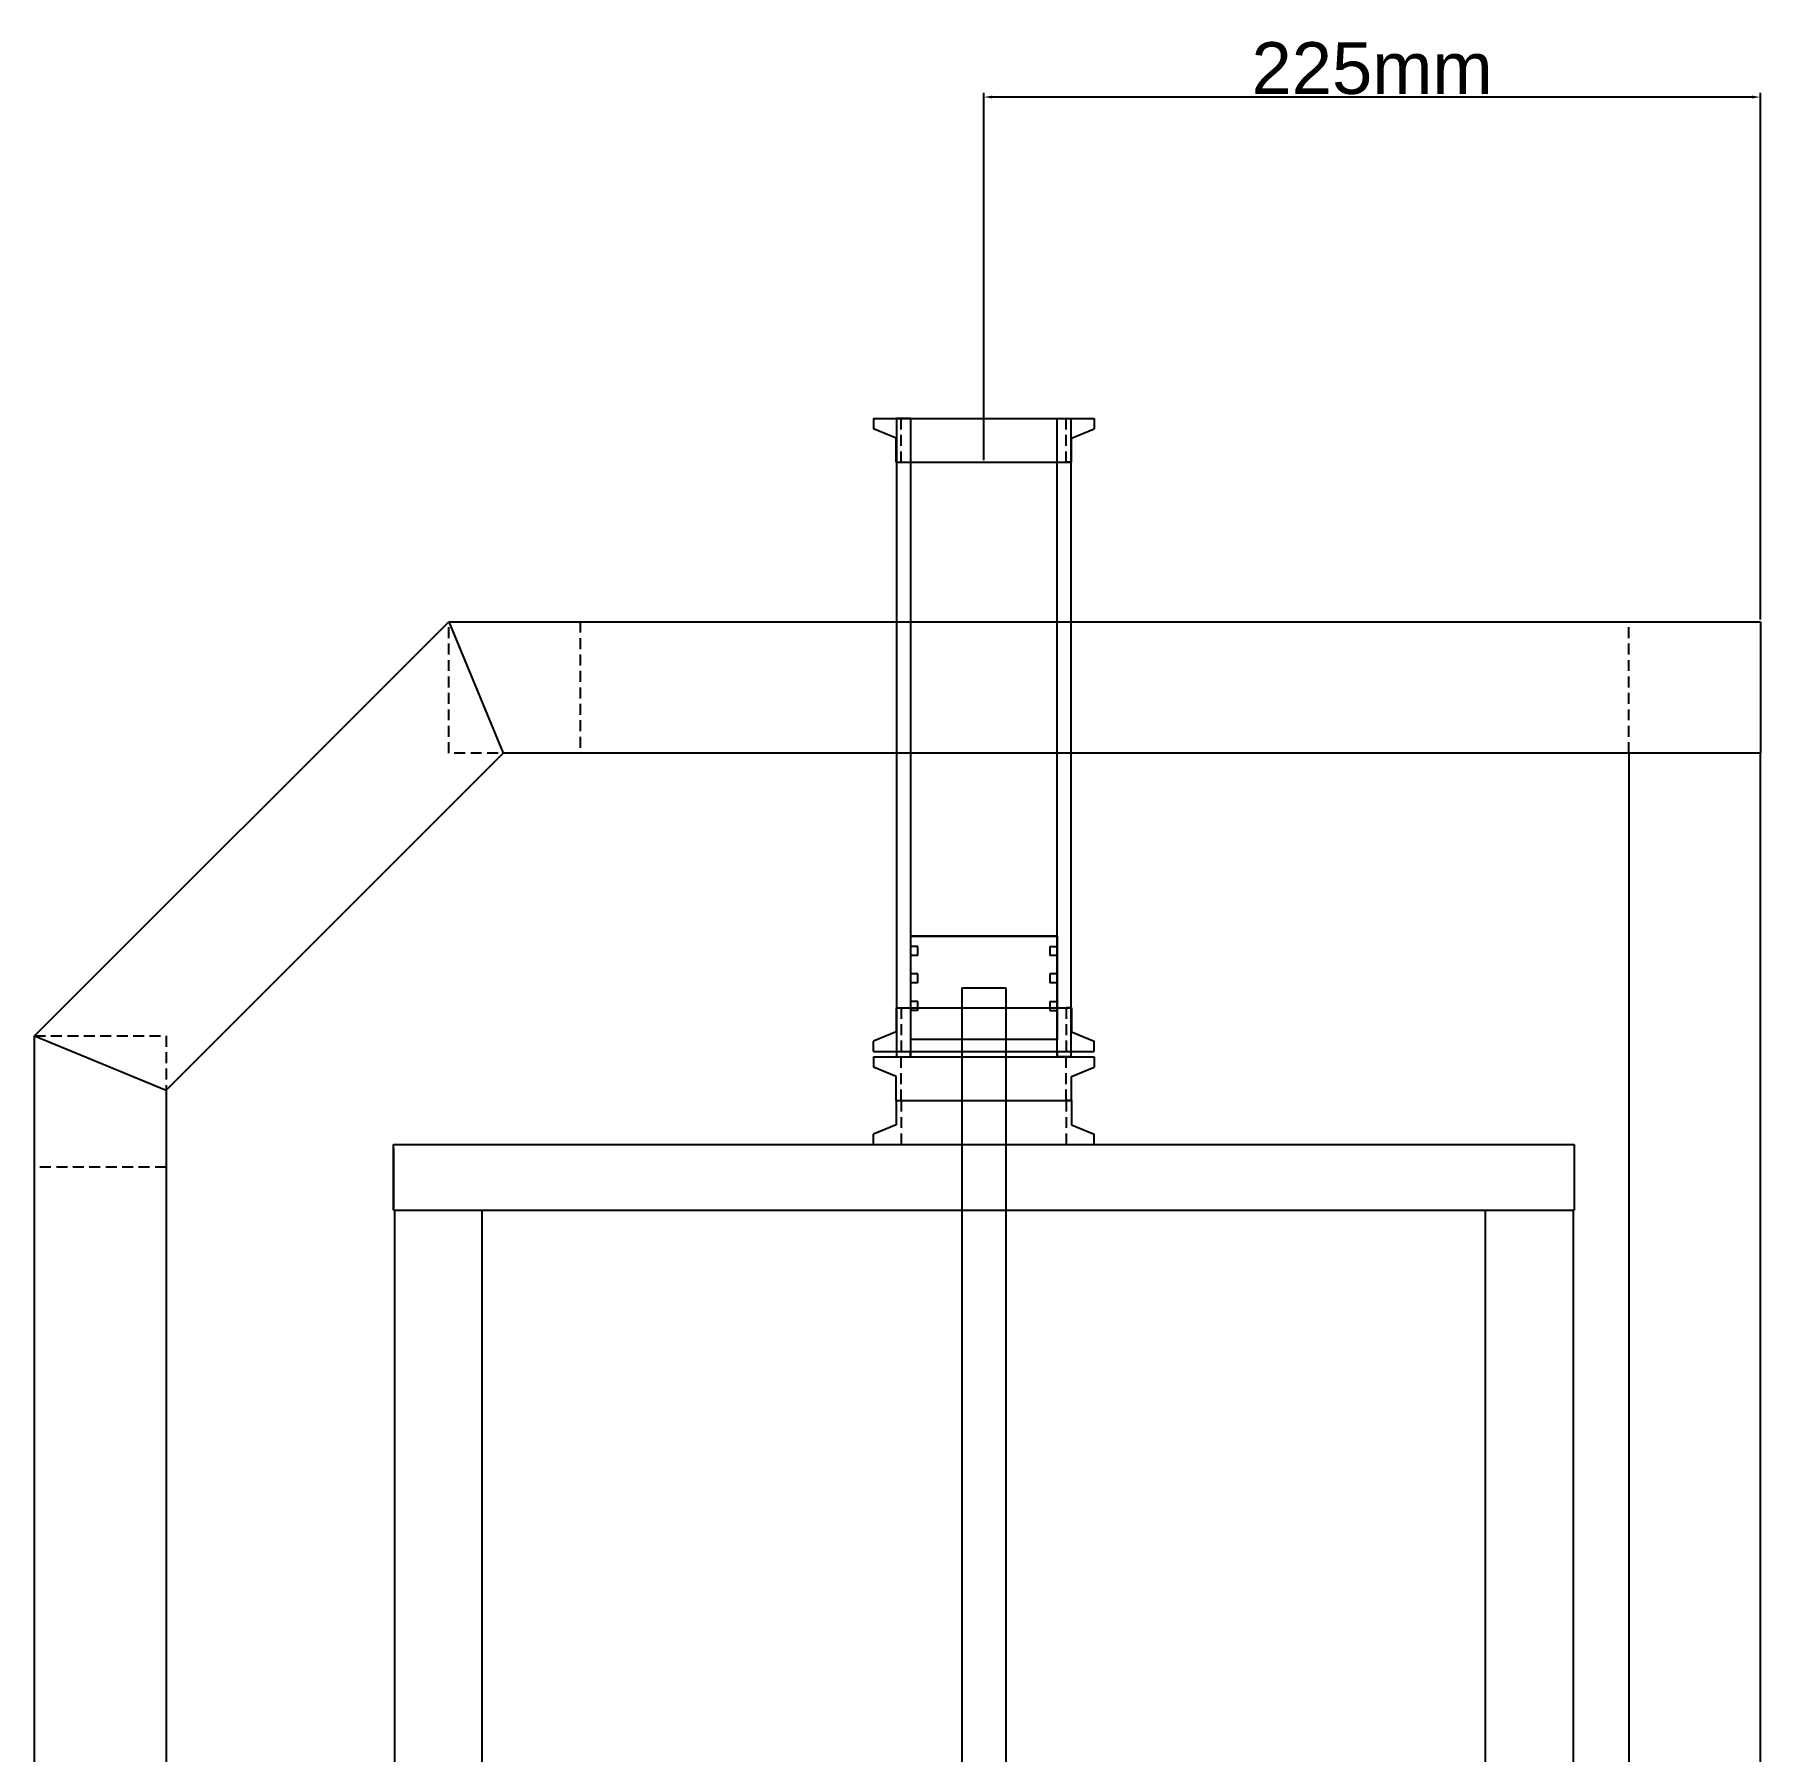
# Model space of a CAD drawing. Header units: centimetres. Extents: x -4347 to 28631, y 41590 to 109107.
# Drawn here: x 14994 to 15494, y 50959 to 51457 of the extents above; entities that cross this region are included whole.
import ezdxf

# ---------------------------------------------------------------- set-up
doc = ezdxf.new("R2010")
doc.units = ezdxf.units.CM
doc.header["$LTSCALE"] = 0.5
doc.linetypes.add('DASHED2', pattern=[9.525, 6.35, -3.175])
doc.styles.get("Standard").update_dxf_attribs({"font": 'arial.ttf'})
doc.dimstyles.new('ISO-25', dxfattribs={"dimtxt": 15, "dimasz": 2.5, "dimexe": 1.25, "dimexo": 0.625, "dimtad": 1, "dimtxsty": 'Standard', "dimcen": 2.5, "dimclrd": 1, "dimclre": 1, "dimadec": 0, "dimazin": 0, "dimtfac": 1, "dimtmove": 0, "dimatfit": 3, "dimfxl": 1, "dimarcsym": 0})

# ---------------------------------------------------------------- blocks, each defined once
blk = doc.blocks.new('*D357')
at = {"color": 1, "lineweight": -2, "transparency": 16777216}
for p, q in [((15268.98, 51333.62), (15268.98, 51440.1)), ((15493.98, 51287.42), (15493.98, 51440.1)), ((15491.48, 51438.85), (15271.48, 51438.85))]:
    blk.add_line(p, q, dxfattribs=at)
at = {"color": 1, "transparency": 16777216}
for points in [[(15271.48, 51439.27), (15271.48, 51438.44), (15268.98, 51438.85)], [(15491.48, 51439.27), (15491.48, 51438.44), (15493.98, 51438.85)]]:
    blk.add_solid(points, dxfattribs=at)
at = {"layer": 'Defpoints', "color": 0, "transparency": 16777216}
for p in [(15268.98, 51438.85), (15268.98, 51332.99), (15493.98, 51286.79)]:
    blk.add_point(p, dxfattribs=at)
at = {"color": 0, "transparency": 16777216, "insert": (15381.48, 51447.14), "char_height": 15, "attachment_point": 5}
blk.add_mtext('225mm', dxfattribs=at)

msp = doc.modelspace()

# ---------------------------------------------------------------- linework, layer by layer
for p, q in [((15236.982, 51345.694), (15300.982, 51345.694)), ((15236.982, 51345.694), (15236.982, 51342.694)), ((15247.732, 51345.694), (15243.732, 51345.694)), ((15243.732, 51345.694), (15243.732, 51160.694)), ((15243.732, 51345.694), (15243.732, 51313.694)), ((15243.732, 51345.694), (15243.732, 51313.694)), ((15243.732, 51345.694), (15294.232, 51345.694)), ((15243.732, 51345.694), (15294.232, 51345.694)), ((15247.732, 51345.694), (15247.732, 51160.694)), ((15290.232, 51160.694), (15290.232, 51345.694)), ((15290.232, 51345.694), (15294.232, 51345.694)), ((15294.232, 51345.694), (15294.232, 51160.694)), ((15300.982, 51345.694), (15300.982, 51342.694)), ((15243.582, 51339.994), (15236.982, 51342.694)), ((15294.382, 51339.994), (15300.982, 51342.694)), ((15243.582, 51332.994), (15243.582, 51339.994)), ((15294.382, 51332.994), (15294.382, 51339.994)), ((15243.582, 51332.994), (15245.082, 51332.994)), ((15243.582, 51332.994), (15294.382, 51332.994)), ((15294.382, 51332.994), (15292.882, 51332.994)), ((14993.982, 51166.794), (15113.982, 51286.794)), ((15113.982, 51286.794), (15493.982, 51286.794)), ((15113.982, 51286.794), (15129.764, 51248.694)), ((15493.982, 51286.794), (15493.982, 51248.694)), ((15032.082, 51151.013), (15129.764, 51248.694)), ((15493.982, 51248.694), (15129.764, 51248.694)), ((15493.982, 51248.694), (15455.882, 51248.694)), ((15455.882, 51248.694), (15455.882, 50086.794)), ((15493.982, 50086.794), (15493.982, 51248.694)), ((15290.232, 51195.694), (15247.732, 51195.694)), ((15247.732, 51195.694), (15290.232, 51195.694)), ((15247.732, 51195.694), (15247.732, 51165.694)), ((15256.032, 51195.694), (15281.932, 51195.694)), ((15258.132, 51195.694), (15279.832, 51195.694)), ((15290.232, 51195.694), (15290.232, 51165.694)), ((15249.832, 51192.694), (15247.732, 51192.694)), ((15249.832, 51190.094), (15247.732, 51190.094)), ((15249.832, 51190.094), (15249.832, 51192.694)), ((15288.132, 51192.694), (15288.132, 51190.094)), ((15288.132, 51192.694), (15290.232, 51192.694)), ((15290.232, 51190.094), (15288.132, 51190.094)), ((15249.832, 51184.694), (15247.732, 51184.694)), ((15249.832, 51182.094), (15247.732, 51182.094)), ((15249.832, 51182.094), (15249.832, 51184.694)), ((15262.632, 51180.694), (15275.332, 51180.694)), ((15262.632, 51180.694), (15262.632, 50906.694)), ((15275.332, 51180.694), (15275.332, 50906.694)), ((15288.132, 51184.694), (15288.132, 51182.094)), ((15290.232, 51184.694), (15288.132, 51184.694)), ((15290.232, 51182.094), (15288.132, 51182.094)), ((15249.832, 51176.694), (15247.732, 51176.694)), ((15249.832, 51174.094), (15249.832, 51176.694)), ((15288.132, 51176.694), (15288.132, 51174.094)), ((15288.132, 51176.694), (15290.232, 51176.694)), ((15243.582, 51174.894), (15245.082, 51174.894)), ((15243.582, 51174.894), (15294.382, 51174.894)), ((15243.582, 51174.894), (15243.582, 51167.894)), ((15243.582, 51174.894), (15245.082, 51174.894)), ((15243.582, 51174.894), (15294.382, 51174.894)), ((15249.832, 51174.094), (15247.732, 51174.094)), ((15288.132, 51174.094), (15290.232, 51174.094)), ((15294.382, 51174.894), (15292.882, 51174.894)), ((15294.382, 51174.894), (15292.882, 51174.894)), ((15294.382, 51174.894), (15294.382, 51167.894)), ((14993.982, 50086.794), (14993.982, 51166.794)), ((14993.982, 51166.794), (15032.082, 51151.013)), ((15243.582, 51167.894), (15236.982, 51165.194)), ((15236.982, 51162.194), (15236.982, 51165.194)), ((15290.232, 51165.694), (15247.732, 51165.694)), ((15279.832, 51165.694), (15258.132, 51165.694)), ((15294.382, 51167.894), (15300.982, 51165.194)), ((15300.982, 51162.194), (15300.982, 51165.194)), ((15236.982, 51162.194), (15300.982, 51162.194)), ((15236.982, 51160.694), (15300.982, 51160.694)), ((15236.982, 51160.694), (15236.982, 51157.694)), ((15243.732, 51160.694), (15247.732, 51160.694)), ((15247.732, 51161.694), (15247.732, 51162.194)), ((15247.732, 51162.194), (15290.232, 51162.194)), ((15247.732, 51160.694), (15247.732, 51161.694)), ((15247.732, 51160.694), (15290.232, 51160.694)), ((15290.232, 51162.194), (15290.232, 51160.694)), ((15294.232, 51160.694), (15290.232, 51160.694)), ((15300.982, 51160.694), (15300.982, 51157.694)), ((15243.582, 51154.994), (15236.982, 51157.694)), ((15294.382, 51154.994), (15300.982, 51157.694)), ((15032.082, 51151.013), (15032.082, 50086.794)), ((15243.582, 51147.994), (15243.582, 51154.994)), ((15294.382, 51147.994), (15294.382, 51154.994)), ((15243.582, 51147.994), (15245.082, 51147.994)), ((15243.582, 51147.994), (15294.382, 51147.994)), ((15243.582, 51147.994), (15243.582, 51140.994)), ((15243.582, 51147.994), (15245.082, 51147.994)), ((15243.582, 51147.994), (15294.382, 51147.994)), ((15294.382, 51147.994), (15292.882, 51147.994)), ((15294.382, 51147.994), (15292.882, 51147.994)), ((15294.382, 51147.994), (15294.382, 51140.994)), ((15243.582, 51140.994), (15236.982, 51138.294)), ((15294.382, 51140.994), (15300.982, 51138.294)), ((15097.982, 51116.244), (15097.982, 51135.294)), ((15097.982, 51135.294), (15439.979, 51135.294)), ((15236.982, 51135.294), (15236.982, 51138.294)), ((15236.982, 51135.294), (15300.982, 51135.294)), ((15300.982, 51135.294), (15300.982, 51138.294)), ((15439.979, 51135.294), (15439.979, 51116.244)), ((15097.982, 51134.244), (15097.982, 51116.244)), ((15097.982, 51116.244), (15434.382, 51116.244)), ((15098.282, 51116.244), (15098.282, 50896.244)), ((15123.682, 50896.244), (15123.682, 51116.244)), ((15408.982, 51116.244), (15439.979, 51116.244)), ((15414.279, 50896.244), (15414.279, 51116.244)), ((15439.679, 51116.244), (15439.679, 50896.244))]:
    msp.add_line(p, q)
at = {"linetype": 'DASHED2'}
for p, q in [((15245.082, 51332.994), (15245.082, 51345.694)), ((15292.882, 51332.994), (15292.882, 51345.694)), ((15113.982, 51286.794), (15152.082, 51286.794)), ((15113.982, 51248.694), (15113.982, 51286.794)), ((15152.082, 51286.794), (15152.082, 51248.694)), ((15455.882, 51248.694), (15455.882, 51286.794)), ((15152.082, 51248.694), (15113.982, 51248.694)), ((15245.082, 51174.894), (15245.082, 51162.194)), ((15292.882, 51174.894), (15292.882, 51162.194)), ((14993.982, 51166.794), (15032.082, 51166.794)), ((14993.982, 51128.694), (14993.982, 51166.794)), ((15032.082, 51166.794), (15032.082, 51128.694)), ((15245.082, 51147.994), (15245.082, 51160.694)), ((15292.882, 51147.994), (15292.882, 51160.694)), ((15245.082, 51147.994), (15245.082, 51135.294)), ((15292.882, 51147.994), (15292.882, 51135.294)), ((15032.082, 51128.694), (14993.982, 51128.694))]:
    msp.add_line(p, q, dxfattribs=at)

# ---------------------------------------------------------------- dimensions: what is measured, and where the dimension line sits
dim = msp.add_linear_dim(base=(15268.982, 51438.853), p1=(15493.982, 51286.794), p2=(15268.982, 51332.994), dimstyle='ISO-25', override={"dimpost": 'mm'})
dim.commit()
dim.dimension.update_dxf_attribs({"geometry": '*D357', "text_midpoint": (15381.482, 51447.137)})

doc.saveas('drawing.dxf')
